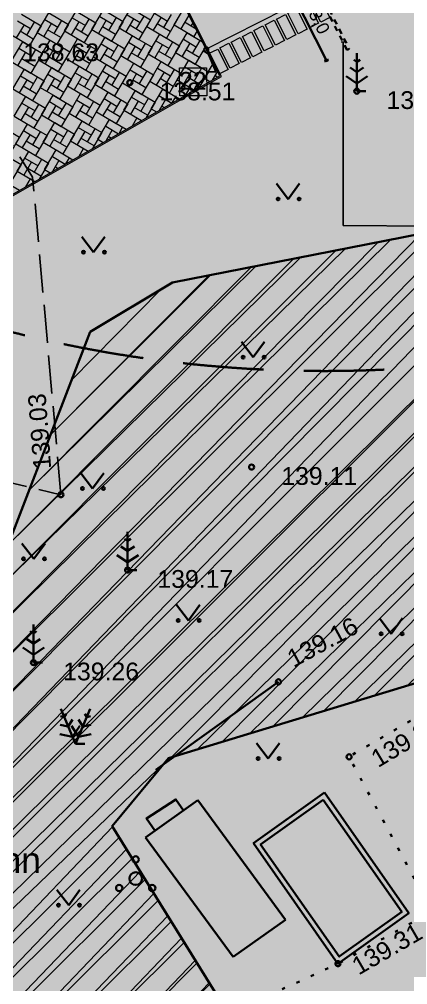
# Model space of a CAD drawing. Header units: millimetres. Extents: x 368386 to 996118, y -334862 to 250838.
# Drawn here: x 792402 to 807716, y -118726 to -80723 of the extents above; entities that cross this region are included whole.
import ezdxf

# ---------------------------------------------------------------- set-up
doc = ezdxf.new("R2010")
doc.units = ezdxf.units.MM
doc.header["$MEASUREMENT"] = 0
for name, pattern in [('Dashed', [423.33333333324, 211.66666666662, -211.66666666662]), ('HIDDEN', [4762.5, 3175, -1587.5]), ('KOLVIK', [625, 125, -500]), ('PINNASTEE', [2000, 1500, -500])]:
    doc.linetypes.add(name, pattern=pattern)
for name, color, linetype, lineweight in [('_ASENDIPLAAN_Pen_No__1', 7, 'Continuous', 13), ('New_       asendi fill_Pen_No__1', 7, 'Continuous', 13), ('New_0_Pen_No__1', 7, 'Continuous', 13), ('New_2D Drafting - General_Pen_No__1', 7, 'Continuous', 13), ('New_2D Drafting - General_Pen_No__6', 5, 'Continuous', 35), ('New__ASENDIPLAAN_Pen_No__1', 7, 'Continuous', 13), ('New__ASENDIPLAAN_Pen_No__101', 252, 'Continuous', 13), ('New_Dimensioning - General_Pen_No__6', 5, 'Continuous', 35), ('New_ei pindi_Pen_No__7', 7, 'Continuous', 35), ('New_HALJASTUS#1_Pen_No__7', 7, 'Continuous', 35), ('New_Kanal_proj_kinnistu_Pen_No__7', 7, 'Continuous', 35), ('New_Kanal_proj_kinnistu_Pen_No__75', 6, 'Continuous', 20), ('New_korgus-EH2000#1_Pen_No__1', 7, 'Continuous', 13), ('New_korgus-EH2000#1_Pen_No__7', 7, 'Continuous', 35), ('New_KUUR_Pen_No__7', 7, 'Continuous', 35), ('New_PUU_Pen_No__7', 7, 'Continuous', 35), ('New_RAJATIS_Pen_No__7', 7, 'Continuous', 35), ('New_TEE#1_Pen_No__7', 7, 'Continuous', 35)]:
    doc.layers.add(name, color=color, linetype=linetype, lineweight=lineweight)
for name, color, linetype, lineweight, true_color in [('New_       asendi fill_Pen_No__149', 7, 'Continuous', 25, 0x186722), ('New__ASENDIPLAAN_Pen_No__102', 7, 'Continuous', 13, 0xcccccc), ('New_TEE#1_Pen_No__162', 7, 'Continuous', 25, 0xaaaaaa)]:
    doc.layers.add(name, color=color, linetype=linetype, lineweight=lineweight, true_color=true_color)
doc.layers.add('New_Dimensioning - General', color=7, linetype='Continuous')
doc.styles.add('GENERATED_STYLE_1', font='')
doc.styles.get('GENERATED_STYLE_1').set_extended_font_data('Arial')
doc.linetypes.add('HEKK', pattern='A,0,[2,TRN_EP_AS-4-01_V01_Abihoone-Asendiplaan1.Shx,S=2300,R=0,X=0,Y=0],-2300,0', length=2300)
doc.dimstyles.new('GENERATED_STYLE__3', dxfattribs={"dimtxt": 500, "dimasz": 95, "dimexe": 0.18, "dimexo": 0.0625, "dimgap": 0, "dimtad": 1, "dimdec": 1, "dimlfac": 0.001, "dimzin": 0, "dimdsep": 46, "dimtxsty": 'GENERATED_STYLE_1', "dimblk": 'ARROWHEAD_2', "dimblk1": 'ARROWHEAD_2', "dimblk2": 'ARROWHEAD_2', "dimcen": 0.09, "dimse1": 1, "dimse2": 1, "dimclrd": 5, "dimclre": 5, "dimclrt": 5, "dimadec": 0, "dimazin": 0, "dimtfac": 1, "dimtdec": 4, "dimtmove": 0, "dimatfit": 3, "dimfxl": 0, "dimtolj": 1, "dimtzin": 0, "dimarcsym": 0})
doc.dimstyles.new('GENERATED_STYLE__4', dxfattribs={"dimtxt": 0.18, "dimasz": 152, "dimexe": 0.18, "dimexo": 0.0625, "dimgap": 0, "dimtad": 0, "dimtih": 1, "dimtoh": 1, "dimdec": 4, "dimzin": 0, "dimdsep": 46, "dimcen": 0.09, "dimadec": 0, "dimazin": 0, "dimtfac": 1, "dimtdec": 4, "dimtmove": 0, "dimatfit": 3, "dimldrblk": 'ARROWHEAD_0', "dimfxl": 0, "dimtolj": 1, "dimtzin": 0, "dimarcsym": 0})
doc.dimstyles.new('GENERATED_STYLE__6', dxfattribs={"dimtxt": 0.18, "dimasz": 364.8, "dimexe": 0.18, "dimexo": 0.0625, "dimgap": 0, "dimtad": 0, "dimtih": 1, "dimtoh": 1, "dimdec": 4, "dimzin": 0, "dimdsep": 46, "dimcen": 0.09, "dimadec": 0, "dimazin": 0, "dimtfac": 1, "dimtdec": 4, "dimtmove": 0, "dimatfit": 3, "dimldrblk": 'ARROWHEAD_1', "dimfxl": 0, "dimtolj": 1, "dimtzin": 0, "dimarcsym": 0})

# ---------------------------------------------------------------- blocks, each defined once
blk = doc.blocks.new('*X1')
at = {"layer": 'New__ASENDIPLAAN_Pen_No__102', "color": 254, "linetype": 'Continuous', "lineweight": 13, "true_color": 0xcccccc}
for p, q in [((792483.3225588086, -80525.39978590742), (793258.3934590863, -80982.85481051923)), ((793105.9084508823, -81241.2117772785), (793563.3634754943, -80466.14087700067)), ((793563.3634754943, -80466.14087700067), (794338.4343757719, -80923.59590161248)), ((794185.949367568, -81181.95286837175), (794643.4043921799, -80406.88196809393)), ((794643.4043921799, -80406.88196809393), (795418.4752924576, -80864.33699270575)), ((795265.9902842537, -81122.69395946502), (795723.4453088656, -80347.62305918719)), ((795723.4453088656, -80347.62305918719), (796498.5162091433, -80805.078083799)), ((796346.0312009393, -81063.43505055827), (796803.4862255513, -80288.36415028044)), ((796651.0012173472, -80546.7211170397), (797167.7151508657, -80851.69113344759)), ((796803.4862255513, -80288.36415028044), (797578.5571258289, -80745.81917489225)), ((797426.072117625, -81004.17614165154), (797883.5271422369, -80229.10524137372)), ((797731.0421340329, -80487.46220813299), (798247.7560675514, -80792.43222454085)), ((798095.2710593475, -81050.78919130014), (798400.2410757554, -80534.0752577816)), ((798506.1130343108, -80944.91723274482), (798928.4852005538, -80229.2875915139)), ((792589.1945173638, -80936.24176087062), (792284.2245009558, -81452.95569438918)), ((792330.8375506046, -80783.75675266668), (792847.5514841231, -81088.72676907455)), ((792695.0664759191, -81347.08373583383), (793000.036492327, -80830.36980231528)), ((793669.2354340495, -80876.98285196387), (793364.2654176415, -81393.69678548243)), ((793410.8784672902, -80724.49784375993), (793927.5924008087, -81029.46786016782)), ((793775.1073926048, -81287.8248269271), (794080.0774090127, -80771.11089340855)), ((794338.4343757719, -80923.59590161248), (793880.97935116, -81698.66680189031)), ((794749.2763507351, -80817.72394305714), (794444.3063343272, -81334.43787657568)), ((794490.9193839759, -80665.23893485319), (795007.6333174944, -80970.20895126107)), ((794855.1483092905, -81228.56591802035), (795160.1183256983, -80711.8519845018)), ((795418.4752924576, -80864.33699270575), (794961.0202678457, -81639.40789298357)), ((795829.3172674208, -80758.46503415039), (795524.3472510128, -81275.17896766895)), ((795570.9603006616, -80605.98002594645), (796087.6742341801, -80910.95004235434)), ((795935.1892259761, -81169.3070091136), (796240.159242384, -80652.59307559507)), ((796498.5162091433, -80805.078083799), (796041.0611845314, -81580.14898407683)), ((796909.3581841065, -80699.20612524365), (796604.3881676985, -81215.9200587622)), ((797015.2301426618, -81110.04810020687), (797320.2001590697, -80593.33416668832)), ((797578.5571258289, -80745.81917489225), (797121.102101217, -81520.89007517009)), ((797989.3991007921, -80639.94721633692), (797684.4290843842, -81156.66114985548)), ((798353.6280261066, -81203.27419950409), (797836.9140925882, -80898.3041830962)), ((798658.5980425146, -80686.56026598554), (798201.1430179027, -81461.63116626335)), ((798506.1130343108, -80944.91723274482), (799281.1839345885, -81402.37225735663)), ((799069.4400174778, -80580.68830743019), (798764.4700010698, -81097.40224094875)), ((799376.6598657971, -81110.36793174206), (798916.955009274, -80839.04527418947)), ((799175.3119760331, -80991.53028239342), (799250.989595959, -80863.3088882651)), ((792025.8675341967, -81300.47068618523), (792800.9384344744, -81757.92571079705)), ((792953.4234426783, -81499.56874403778), (792436.7095091599, -81194.5987276299)), ((793258.3934590863, -80982.85481051923), (792800.9384344744, -81757.92571079705)), ((793105.9084508823, -81241.2117772785), (793880.97935116, -81698.66680189031)), ((794033.464359364, -81440.30983513103), (793516.7504258455, -81135.33981872315)), ((794185.949367568, -81181.95286837175), (794961.0202678457, -81639.40789298357)), ((795113.5052760496, -81381.05092622428), (794596.7913425312, -81076.08090981642)), ((795265.9902842537, -81122.69395946502), (796041.0611845314, -81580.14898407683)), ((796193.5461927353, -81321.79201731755), (795676.8322592169, -81016.82200090967)), ((796346.0312009393, -81063.43505055827), (797121.102101217, -81520.89007517009)), ((797273.587109421, -81262.5331084108), (796756.8731759025, -80957.56309200292)), ((797426.072117625, -81004.17614165154), (798201.1430179027, -81461.63116626335)), ((797485.3310265316, -82084.21705833725), (797942.7860511435, -81309.14615805942)), ((797942.7860511435, -81309.14615805942), (798717.8569514212, -81766.60118267123)), ((798565.3719432174, -82024.95814943052), (799022.8269678293, -81249.88724915269)), ((799022.8269678293, -81249.88724915269), (799629.8764990114, -81608.17428860682)), ((799412.2417936615, -81180.3195366407), (799281.1839345885, -81402.37225735663)), ((792085.1264431032, -82380.51160287095), (792542.5814677151, -81605.44070259311)), ((792542.5814677151, -81605.44070259311), (793317.6523679928, -82062.89572720493)), ((793165.1673597889, -82321.2526939642), (793622.6223844009, -81546.18179368637)), ((793622.6223844009, -81546.18179368637), (794397.6932846785, -82003.6368182982)), ((794245.2082764746, -82261.99378505746), (794702.6633010865, -81486.92288477965)), ((794702.6633010865, -81486.92288477965), (795477.7342013642, -81944.37790939146)), ((795325.2491931603, -82202.73487615073), (795782.7042177722, -81427.6639758729)), ((795630.2192095681, -81686.02094263217), (796146.9331430867, -81990.99095904005)), ((795782.7042177722, -81427.6639758729), (796557.7751180499, -81885.11900048472)), ((796405.2901098459, -82143.47596724397), (796862.745134458, -81368.40506696615)), ((796710.2601262538, -81626.76203372542), (797226.9740597723, -81931.73205013329)), ((796862.745134458, -81368.40506696615), (797637.8160347355, -81825.86009157797)), ((797074.4890515684, -82190.08901689257), (797379.4590679763, -81673.37508337402)), ((797790.3010429395, -81567.50312481869), (798307.014976458, -81872.47314122657)), ((798154.5299682542, -82130.83010798585), (798459.4999846619, -81614.1161744673)), ((799128.6989263844, -81660.7292241159), (798823.7289099764, -82177.44315763445)), ((798870.3419596252, -81508.24421591195), (799387.0558931438, -81813.21423231983)), ((799234.5708849397, -82071.57119907912), (799539.5409013476, -81554.85726556057)), ((792648.4534262703, -82016.28267755632), (792343.4834098623, -82532.99661107488)), ((792390.0964595111, -81863.79766935238), (792906.8103930296, -82168.76768576026)), ((792754.3253848256, -82427.12465251953), (793059.2954012335, -81910.410719001)), ((793317.6523679928, -82062.89572720493), (792860.1973433809, -82837.96662748276)), ((793728.4943429561, -81957.02376864958), (793423.5243265481, -82473.73770216813)), ((793470.1373761968, -81804.53876044563), (793986.8513097153, -82109.50877685352)), ((793834.3663015114, -82367.8657436128), (794139.3363179193, -81851.15181009425)), ((794397.6932846785, -82003.6368182982), (793940.2382600666, -82778.70771857601)), ((794808.5352596417, -81897.76485974285), (794503.5652432338, -82414.47879326141)), ((794550.1782928825, -81745.27985153891), (795066.892226401, -82050.24986794678)), ((794914.4072181971, -82308.60683470606), (795219.3772346049, -81791.89290118753)), ((795477.7342013642, -81944.37790939146), (795020.2791767523, -82719.4488096693)), ((795888.5761763274, -81838.5059508361), (795583.6061599194, -82355.21988435466)), ((795994.4481348827, -82249.34792579933), (796299.4181512906, -81732.63399228078)), ((796557.7751180499, -81885.11900048472), (796100.320093438, -82660.18990076255)), ((796968.6170930131, -81779.24704192935), (796663.6470766051, -82295.96097544792)), ((797332.8460183276, -82342.57402509652), (796816.1320848091, -82037.60400868864)), ((797637.8160347355, -81825.86009157797), (797180.3610101236, -82600.93099185578)), ((797485.3310265316, -82084.21705833725), (798260.4019268093, -82541.67208294907)), ((798048.6580096987, -81719.98813302262), (797743.6879932908, -82236.70206654118)), ((798412.8869350132, -82283.31511618978), (797896.1730014948, -81978.3450997819)), ((798717.8569514212, -81766.60118267123), (798260.4019268093, -82541.67208294907)), ((798565.3719432174, -82024.95814943052), (799340.442843495, -82482.41317404233)), ((799492.927851699, -82224.05620728305), (798976.2139181806, -81919.08619087518)), ((799734.7461890667, -81814.34083339197), (799340.442843495, -82482.41317404233)), ((799645.412859903, -81965.69924052377), (799734.7461890667, -81814.34083339201)), ((799645.412859903, -81965.69924052377), (799883.0931322258, -82105.98064547162)), ((792085.1264431032, -82380.51160287095), (792860.1973433809, -82837.96662748276)), ((793012.6823515848, -82579.60966072348), (792495.9684180664, -82274.6396443156)), ((793165.1673597889, -82321.2526939642), (793940.2382600666, -82778.70771857601)), ((794092.7232682706, -82520.35075181673), (793576.0093347521, -82215.38073540886)), ((794245.2082764746, -82261.99378505746), (795020.2791767523, -82719.4488096693)), ((795172.7641849562, -82461.09184291001), (794656.0502514378, -82156.12182650213)), ((795325.2491931603, -82202.73487615073), (796100.320093438, -82660.18990076255)), ((796252.8051016419, -82401.83293400327), (795736.0911681235, -82096.86291759538)), ((796405.2901098459, -82143.47596724397), (797180.3610101236, -82600.93099185578)), ((796464.5490187525, -83223.5168839297), (796922.0040433645, -82448.44598365187)), ((796922.0040433645, -82448.44598365187), (797697.0749436421, -82905.90100826368)), ((797544.5899354382, -83164.25797502296), (798002.0449600501, -82389.18707474513)), ((798002.0449600501, -82389.18707474513), (798777.1158603278, -82846.64209935696)), ((798624.630852124, -83104.99906611622), (799082.0858767359, -82329.9281658384)), ((799082.0858767359, -82329.9281658384), (799857.1567770136, -82787.38319045021)), ((799704.6717688096, -83045.74015720948), (800057.2505844719, -82448.36213014329)), ((792144.3853520098, -83460.55251955664), (792601.8403766217, -82685.48161927881)), ((792601.8403766217, -82685.48161927881), (793376.9112768994, -83142.93664389063)), ((793224.4262686954, -83401.2936106499), (793681.8812933074, -82626.22271037208)), ((793681.8812933074, -82626.22271037208), (794456.952193585, -83083.6777349839)), ((794304.4671853811, -83342.03470174318), (794761.922209993, -82566.96380146535)), ((794609.437201789, -82825.32076822461), (795126.1511353075, -83130.2907846325)), ((794761.922209993, -82566.96380146535), (795536.9931102707, -83024.41882607716)), ((795384.5081020668, -83282.77579283643), (795841.9631266787, -82507.70489255861)), ((795689.4781184746, -82766.06185931787), (796206.1920519932, -83071.03187572575)), ((795841.9631266787, -82507.70489255861), (796617.0340269564, -82965.15991717043)), ((796053.7070437892, -83329.38884248503), (796358.6770601971, -82812.67490896648)), ((796769.5190351604, -82706.80295041113), (797286.2329686789, -83011.77296681901)), ((797133.747960475, -83270.12993357828), (797438.7179768829, -82753.41600005975)), ((798107.9169186053, -82800.02904970835), (797802.9469021974, -83316.7429832269)), ((797849.5599518461, -82647.5440415044), (798366.2738853646, -82952.51405791228)), ((798213.7888771608, -83210.87102467156), (798518.7588935685, -82694.15709115301)), ((799187.957835291, -82740.7701408016), (798882.987818883, -83257.48407432016)), ((798929.6008685317, -82588.28513259767), (799446.3148020504, -82893.25514900553)), ((799293.8297938464, -83151.61211576482), (799598.7998102542, -82634.89818224628)), ((799857.1567770136, -82787.38319045021), (799485.9417963071, -83416.33666961864)), ((800009.6417852174, -82529.02622369092), (800136.3097654401, -82603.78700233644)), ((800218.5027821744, -82765.37277851882), (800011.1544143859, -83116.68531733984)), ((792707.7123351769, -83096.32359424203), (792402.7423187689, -83613.03752776058)), ((792449.3553684176, -82943.83858603808), (792966.0693019362, -83248.80860244596)), ((792813.5842937322, -83507.16556920524), (793118.5543101401, -82990.4516356867)), ((793376.9112768994, -83142.93664389063), (792919.4562522874, -83918.00754416846)), ((793787.7532518626, -83037.06468533528), (793482.7832354546, -83553.77861885384)), ((793529.3962851033, -82884.57967713135), (794046.1102186218, -83189.54969353921)), ((793893.6252104179, -83447.9066602985), (794198.5952268258, -82931.19272677996)), ((794456.952193585, -83083.6777349839), (793999.4971689731, -83858.74863526171)), ((794867.7941685482, -82977.80577642855), (794562.8241521403, -83494.51970994711)), ((794973.6661271036, -83388.64775139178), (795278.6361435114, -82871.93381787323)), ((795536.9931102707, -83024.41882607716), (795079.5380856588, -83799.489726355)), ((795947.8350852339, -82918.54686752181), (795642.8650688259, -83435.26080104038)), ((796312.0640105484, -83481.87385068896), (795795.35007703, -83176.9038342811)), ((796617.0340269564, -82965.15991717043), (796159.5790023445, -83740.23081744825)), ((796464.5490187525, -83223.5168839297), (797239.6199190302, -83680.97190854151)), ((797027.8760019197, -82859.28795861507), (796722.9059855117, -83376.00189213363)), ((797392.1049272342, -83422.61494178223), (796875.3909937157, -83117.64492537435)), ((797697.0749436421, -82905.90100826368), (797239.6199190302, -83680.97190854151)), ((797544.5899354382, -83164.25797502296), (798319.660835716, -83621.71299963478)), ((798472.1458439198, -83363.3560328755), (797955.4319104014, -83058.38601646762)), ((798777.1158603278, -82846.64209935696), (798319.660835716, -83621.71299963478)), ((798624.630852124, -83104.99906611622), (799316.2082380374, -83513.17533744924)), ((799552.1867606055, -83304.09712396876), (799035.4728270872, -82999.12710756088)), ((799704.6717688096, -83045.74015720948), (799916.4357391642, -83170.72548724292)), ((800216.5494897277, -82999.50056213977), (800115.5137437728, -82939.86819865413)), ((792144.3853520098, -83460.55251955664), (792919.4562522874, -83918.00754416846)), ((793071.9412604914, -83659.65057740918), (792555.227326973, -83354.6805610013)), ((793224.4262686954, -83401.2936106499), (793999.4971689731, -83858.74863526171)), ((794151.9821771771, -83600.39166850245), (793635.2682436586, -83295.42165209456)), ((794304.4671853811, -83342.03470174318), (795079.5380856588, -83799.489726355)), ((795232.0230938627, -83541.13275959571), (794715.3091603443, -83236.16274318783)), ((795384.5081020668, -83282.77579283643), (796159.5790023445, -83740.23081744825)), ((795443.7670109734, -84362.81670952214), (795901.2220355853, -83587.74580924433)), ((795901.2220355853, -83587.74580924433), (796676.292935863, -84045.20083385614)), ((796523.807927659, -84303.55780061541), (796981.262952271, -83528.48690033758)), ((796981.262952271, -83528.48690033758), (797756.3338525486, -83985.9419249494)), ((797603.8488443447, -84244.29889170866), (798061.3038689566, -83469.22799143085)), ((798061.3038689566, -83469.22799143085), (798715.9807369106, -83855.62518765558)), ((798960.7291782281, -83715.98802189752), (799141.3447856423, -83409.9690825241)), ((799141.3447856423, -83409.9690825241), (799316.2082380374, -83513.17533744925)), ((792203.6442609164, -84540.59343624234), (792661.0992855283, -83765.52253596453)), ((792661.0992855283, -83765.52253596453), (793436.170185806, -84222.97756057634)), ((793283.685177602, -84481.33452733562), (793741.140202214, -83706.2636270578)), ((793588.6551940099, -83964.62059381706), (794105.3691275284, -84269.59061022494)), ((793741.140202214, -83706.2636270578), (794516.2111024916, -84163.71865166961)), ((794363.7260942877, -84422.07561842889), (794821.1811188996, -83647.00471815106)), ((794668.6961106956, -83905.36168491033), (795185.4100442141, -84210.33170131821)), ((794821.1811188996, -83647.00471815106), (795596.2520191773, -84104.45974276289)), ((795032.9250360102, -84468.68866807749), (795337.895052418, -83951.97473455894)), ((795748.7370273812, -83846.1027760036), (796265.4509608998, -84151.07279241146)), ((796112.9659526958, -84409.42975917074), (796417.9359691037, -83892.71582565221)), ((797087.1349108262, -83939.3288753008), (796782.1648944182, -84456.04280881934)), ((796828.7779440669, -83786.84386709685), (797345.4918775854, -84091.81388350473)), ((797193.0068693815, -84350.17085026401), (797497.9768857894, -83833.45691674546)), ((797908.8188607526, -83727.58495819011), (798415.8669863472, -84026.85011275872)), ((798167.1758275118, -83880.06996639405), (797910.3039420701, -84315.29072645529)), ((798435.516560149, -84015.63937417639), (798578.017802475, -83774.19800783871)), ((798988.8597774382, -83668.32604928337), (799016.094487474, -83684.40026255242)), ((792766.9712440835, -84176.36451092773), (792462.0012276755, -84693.07844444629)), ((792508.6142773242, -84023.8795027238), (793025.3282108428, -84328.84951913166)), ((792872.8432026388, -84587.20648589094), (793177.8132190467, -84070.4925523724)), ((793436.170185806, -84222.97756057634), (792978.715161194, -84998.04846085416)), ((793847.0121607692, -84117.105602021), (793542.0421443612, -84633.81953553956)), ((793952.8841193245, -84527.94757698422), (794257.8541357324, -84011.23364346568)), ((794516.2111024916, -84163.71865166961), (794058.7560778797, -84938.78955194744)), ((794927.0530774548, -84057.84669311428), (794622.0830610469, -84574.56062663283)), ((795291.2820027693, -84621.17367628143), (794774.5680692509, -84316.20365987356)), ((795596.2520191773, -84104.45974276289), (795138.7969945654, -84879.5306430407)), ((795443.7670109734, -84362.81670952214), (796218.837911251, -84820.27173413397)), ((796007.0939941405, -83998.58778420753), (795702.1239777325, -84515.30171772609)), ((796371.322919455, -84561.91476737469), (795854.6089859366, -84256.94475096681)), ((796676.292935863, -84045.20083385614), (796218.837911251, -84820.27173413397)), ((796523.807927659, -84303.55780061541), (797215.4119840936, -84711.74981317135)), ((797451.3638361407, -84502.65585846794), (796934.6499026222, -84197.68584206006)), ((797756.3338525486, -83985.9419249494), (797385.0913239911, -84614.9420787341)), ((797603.8488443447, -84244.29889170866), (797815.6394852204, -84369.29996296503)), ((798115.7532357838, -84198.07503786188), (798014.6908193079, -84138.42693315333)), ((792203.6442609164, -84540.59343624234), (792978.715161194, -84998.04846085416)), ((793131.200169398, -84739.69149409489), (792614.4862358796, -84434.72147768701)), ((793283.685177602, -84481.33452733562), (794058.7560778797, -84938.78955194744)), ((794211.2410860837, -84680.43258518816), (793694.5271525652, -84375.46256878028)), ((794363.7260942877, -84422.07561842889), (795138.7969945654, -84879.5306430407)), ((794422.9850031943, -85502.11653511459), (794880.4400278062, -84727.04563483677)), ((794880.4400278062, -84727.04563483677), (795655.5109280839, -85184.50065944859)), ((795503.02591988, -85442.85762620786), (795960.4809444919, -84667.78672593003)), ((795960.4809444919, -84667.78672593003), (796615.1844829668, -85054.19966337766)), ((796859.8787059124, -84914.59343101287), (797040.5218611776, -84608.52781702329)), ((797040.5218611776, -84608.52781702329), (797215.4119840936, -84711.74981317134)), ((791640.3172777492, -84904.82236155699), (792415.3881780269, -85362.2773861688)), ((792262.903169823, -85620.63435292807), (792720.3581944349, -84845.56345265024)), ((792567.8731862308, -85103.92041940951), (793084.5871197494, -85408.89043581739)), ((792720.3581944349, -84845.56345265024), (793495.4290947126, -85303.01847726206)), ((793342.9440865086, -85561.37544402132), (793800.3991111206, -84786.30454374349)), ((793647.9141029165, -85044.66151050276), (794164.628036435, -85349.63152691064)), ((793800.3991111206, -84786.30454374349), (794575.4700113982, -85243.75956835532)), ((794012.1430282311, -85607.98849366992), (794317.113044639, -85091.27456015137)), ((794727.9550196022, -84985.40260159604), (795244.6689531207, -85290.37261800391)), ((795092.1839449168, -85548.72958476319), (795397.1539613246, -85032.01565124466)), ((795807.9959362878, -84926.1436926893), (796315.0707324033, -85225.4245884808)), ((796066.3529030471, -85078.62870089323), (795809.4534697543, -85513.89613557063)), ((796334.6660878332, -85214.24478329174), (796477.1948780103, -84972.75674233791)), ((796888.0368529735, -84866.88478378256), (796915.2982335301, -84882.9747382745)), ((792415.3881780269, -85362.2773861688), (791957.933153415, -86137.34828644662)), ((792826.2301529901, -85256.40542761344), (792521.2601365821, -85773.119361132)), ((792932.1021115454, -85667.24740257666), (793237.0721279533, -85150.53346905812)), ((793495.4290947126, -85303.01847726206), (793037.9740701006, -86078.08937753989)), ((793906.2710696758, -85197.14651870671), (793601.3010532678, -85713.86045222526)), ((794270.4999949903, -85760.47350187386), (793753.7860614718, -85455.50348546598)), ((794575.4700113982, -85243.75956835532), (794118.0149867863, -86018.83046863314)), ((794422.9850031943, -85502.11653511459), (795114.6157301497, -85910.32428889343)), ((794986.3119863614, -85137.88760979997), (794681.3419699535, -85654.60154331854)), ((795350.5409116759, -85701.21459296714), (794833.8269781575, -85396.24457655926)), ((795655.5109280839, -85184.50065944859), (795284.2408516754, -85813.54748784943)), ((795503.02591988, -85442.85762620786), (795714.8432312766, -85567.87443868711)), ((796014.95698184, -85396.64951358395), (795913.8678948432, -85336.98566765251)), ((792262.903169823, -85620.63435292807), (793037.9740701006, -86078.08937753989)), ((793190.4590783046, -85819.7324107806), (792673.7451447862, -85514.76239437272)), ((793342.9440865086, -85561.37544402132), (794118.0149867863, -86018.83046863314)), ((793402.2029954151, -86641.41636070704), (793859.6580200271, -85866.34546042922)), ((793859.6580200271, -85866.34546042922), (794514.3882290229, -86252.77413909977)), ((794759.0282335964, -86113.1988401283), (794939.6989367127, -85807.08655152247)), ((794939.6989367127, -85807.08655152247), (795114.6157301497, -85910.32428889345)), ((791699.5761866558, -85984.86327824269), (792474.6470869335, -86442.3183028545)), ((792322.1620787295, -86700.67526961377), (792779.6171033414, -85925.60436933594)), ((792627.1320951373, -86183.9613360952), (793143.8460286559, -86488.93135250309)), ((792779.6171033414, -85925.60436933594), (793554.6880036191, -86383.05939394775)), ((792991.3610204519, -86747.28831926237), (793296.3310368598, -86230.57438574382)), ((793707.173011823, -86124.70242718849), (794214.2744784595, -86423.99906420292)), ((794233.8156155174, -86412.85019240718), (794376.3719535455, -86171.31547683709)), ((794787.2139285087, -86065.44351828174), (794814.5019795863, -86081.54921399661)), ((792474.6470869335, -86442.3183028545), (792017.1920623216, -87217.38920313233)), ((792885.4890618966, -86336.44634429915), (792580.5190454886, -86853.1602778177)), ((793249.7179872111, -86899.7733274663), (792733.0040536927, -86594.80331105842)), ((793554.6880036191, -86383.05939394775), (793183.3903793595, -87012.1528969649)), ((793402.2029954151, -86641.41636070704), (793614.0469773327, -86766.44891440922)), ((793965.5299785823, -86277.18743539242), (793708.6029974383, -86712.50154468608)), ((793914.160727896, -86595.22398930606), (793813.0449703783, -86535.5444021517)), ((792322.1620787295, -86700.67526961377), (793013.8194762059, -87108.89876461553)), ((792658.1777612807, -87311.80424924365), (792838.876012248, -87005.64528602167)), ((792838.876012248, -87005.64528602167), (793013.8194762059, -87108.89876461551)), ((791758.8350955624, -87064.9041949284), (792413.5919750792, -87451.3486148218)), ((792686.3910040439, -87264.00225278092), (792713.7057256424, -87280.12368971869))]:
    blk.add_line(p, q, dxfattribs=at)
blk = doc.blocks.new('*D17')
at = {"layer": 'New_Dimensioning - General_Pen_No__6', "color": 5, "linetype": 'Continuous', "lineweight": 35}
for p, q in [((803069.5799911062, -79715.1613018548), (803236.7018573685, -79630.15229164394)), ((803225.2081970064, -79676.48306317457), (803081.0736514681, -79668.83053032417)), ((803125.4279869086, -79618.17506834787), (803153.1409242373, -79672.65679674936)), ((803153.1409242373, -79672.65679674936), (804513.285087611, -82346.60665694512)), ((804429.7241544798, -82389.11116205055), (804596.8460207421, -82304.1021518397)), ((804441.2178148418, -82342.78039051993), (804585.3523603801, -82350.43292337033)), ((804513.285087611, -82346.60665694512), (804540.9980249397, -82401.08838534661))]:
    blk.add_line(p, q, dxfattribs=at)
at = {"layer": 'New_Dimensioning - General_Pen_No__6', "color": 5, "lineweight": 35, "insert": (803706.793554733, -80540.53492739052), "char_height": 500, "attachment_point": 7, "rotation": 296.9608381424601, "style": 'GENERATED_STYLE_1'}
blk.add_mtext('\\A1;{\\pql;\\fArial|b0|i0|c0|p34;3,0}', dxfattribs=at)
blk = doc.blocks.new('ARROWHEAD_2')
at = {"color": 0, "linetype": 'Continuous', "lineweight": 0}
for p, q in [((0, 0), (-1, 0)), ((-0.3781315, -0.655), (0.3781315, 0.655))]:
    blk.add_line(p, q, dxfattribs=at)
blk = doc.blocks.new('ARROWHEAD_0')
at = {"color": 0, "linetype": 'Continuous', "lineweight": 0}
for p, q in [((0, 0), (-1, 0)), ((0, -0.5), (0, 0.5))]:
    blk.add_line(p, q, dxfattribs=at)
blk = doc.blocks.new('ARROWHEAD_1')
at = {"color": 0, "linetype": 'Continuous', "lineweight": 0}
blk.add_line((0, 0), (-1, 0), dxfattribs=at)
blk.add_circle((0, 0), 0.25, dxfattribs=at)

msp = doc.modelspace()

# ---------------------------------------------------------------- hatches: boundary and pattern name
at = {"layer": 'New_       asendi fill_Pen_No__149', "linetype": 'Continuous', "lineweight": 0, "true_color": 0x061908}
h = msp.add_hatch(color=98, dxfattribs=at)
h.paths.add_polyline_path([(802345.6257092145, -38322.05182827363), (677945.6257091912, -100972.0518277148), (697685.6257091819, -113562.0518284972), (725141.8797725517, -157386.0399905721), (747105.6257092238, -214022.0518284599), (773035.6257092752, -233162.0518281246), (849485.6257092285, -225922.0518279011), (847735.6257092286, -145332.0518280502)])
h.paths.add_polyline_path([(757638.7082695107, -147399.2778626392, -0.0006564119768535498), (757597.248581513, -147430.1463600797)], flags=0)
h.paths.add_polyline_path([(781623.1830728371, -112523.2600048446, 0.0599555899640497), (781750.4009111881, -112778.3101978391, 0.7851663409812334), (783932.82217312, -111999.1406781342, 0.05995558996405283), (783869.7476740469, -111721.1899866295, 0.9999999999999997)], flags=0)
at = {"layer": 'New__ASENDIPLAAN_Pen_No__101', "linetype": 'Continuous', "lineweight": 13}
msp.add_hatch(color=252, dxfattribs=at).paths.add_polyline_path([(800908.196239158, -73851.7638147826), (803925.9027560671, -79784.36723748199), (799775.9325730436, -81895.31097903907), (796758.2260561347, -75962.70755633959)])
at = {"layer": 'New_Kanal_proj_kinnistu_Pen_No__75', "linetype": 'Continuous', "lineweight": 20}
h = msp.add_hatch(dxfattribs=at)
h.set_pattern_fill('JIS_LC_20_0001', color=6, style=0, pattern_type=2)
h.set_pattern_definition([(45, (-640525210.1040568, -6432847529.913312), (-707.1067811865477, 707.1067811865477), []), (45, (-640525190.1040568, -6432847529.913312), (-707.1067811865477, 707.1067811865477), [])])
h.paths.add_polyline_path([(828012.823012828, -100795.2954084734), (812637.8626403707, -71463.95242634512), (808033.9408392861, -74275.3324718336), (813845.9541281295, -88063.57640727708), (798437.4965517159, -91084.89229671011), (795197.261066463, -93029.41064956883), (790915.0717092521, -104103.9324053685), (789203.4379178035, -112199.5449108193), (790458.6368200212, -117957.6920545782), (786065.4406620265, -119325.9644950862), (782984.4943176099, -116817.4638846079), (771003.0498918454, -120067.1117822761), (769576.6903702711, -111344.3741244386), (766723.963441847, -112028.5110264207), (762728.9171956322, -108258.7016564916), (745099.0777096554, -100277.1112858439), (743276.9772676361, -100858.1137466366), (742307.0526352926, -103423.6247423227), (742763.4875245235, -104962.931066298), (745673.2693069457, -105076.9545654888), (747955.4476956214, -106502.2373912046), (755087.2610741603, -114141.759993055), (758399.6164812084, -125902.6605547527), (762792.812639203, -128069.0920320461), (765417.320151751, -131375.7503158535), (771921.5340791811, -133143.1022747541), (774032.5518486166, -130463.5691433335), (777341.7097235174, -126244.7283244813), (786926.8660527264, -125674.61492169), (800512.552927768, -119666.0535507957), (796062.3019156588, -112482.623581321), (798287.4293930904, -109803.0890864442)])

# ---------------------------------------------------------------- linework, layer by layer
at = {"layer": '_ASENDIPLAAN_Pen_No__1', "color": 7, "linetype": 'Continuous', "lineweight": 13, "flags": 128}
msp.add_lwpolyline([(798719.4734754998, -82637.73401745353), (799781.839898422, -82629.182460002), (799790.694107533, -83729.14752651358), (798728.3276846107, -83737.69908396513)], close=True, dxfattribs=at)
at = {"layer": 'New_       asendi fill_Pen_No__1', "color": 7, "linetype": 'Continuous', "lineweight": 13, "flags": 128}
for points in [[(803788.5587933891, -80079.0038700823), (804196.6761383618, -80881.33387857594), (803840.1495467051, -81062.68654450974), (803432.0322017322, -80260.35653601597)], [(804234.2170329596, -79852.31303766504), (804642.3343779324, -80654.64304615869), (804285.8077862755, -80835.99571209258), (803877.6904413025, -80033.66570359883)], [(802897.2423142479, -80532.38553491683), (803305.3596592204, -81334.71554341046), (802948.8330675638, -81516.06820934414), (802540.7157225908, -80713.7382008505)], [(803342.9005538182, -80305.69470249956), (803751.0178987912, -81108.02471099321), (803394.4913071343, -81289.3773769271), (802986.3739621612, -80487.04736843324)], [(802451.584074677, -80759.07636733397), (802859.7014196499, -81561.40637582762), (802503.174827993, -81742.75904176151), (802095.0574830199, -80940.42903326776)], [(801560.267595536, -81212.45803216861), (801968.3849405086, -82014.78804066226), (801611.8583488519, -82196.14070659604), (801203.7410038789, -81393.81069810229)], [(802005.9258351064, -80985.76719975135), (802414.0431800792, -81788.09720824499), (802057.5165884224, -81969.44987417888), (801649.3992434492, -81167.11986568513)], [(800668.9511163947, -81665.83969700313), (801077.0684613673, -82468.16970549678), (800720.5418697105, -82649.52237143044), (800312.4245247376, -81847.19236293681)], [(801114.609355965, -81439.14886458588), (801522.7267009381, -82241.47887307951), (801166.200109281, -82422.83153901341), (800758.0827643081, -81620.50153051954)], [(800223.2928768237, -81892.53052942028), (800631.4102217967, -82694.86053791392), (800274.8836301398, -82876.21320384783), (799866.7662851667, -82073.88319535406)]]:
    msp.add_lwpolyline(points, close=True, dxfattribs=at)
at = {"layer": 'New_2D Drafting - General_Pen_No__1', "color": 7, "linetype": 'Continuous', "lineweight": 13}
for p, q in [((800375.4478234503, -82968.90216251377), (797845.5683384, -77990.06566465995)), ((787205.4084951234, -90480.35088210384), (800375.4478234503, -82968.90216251377))]:
    msp.add_line(p, q, dxfattribs=at)
at = {"layer": 'New_2D Drafting - General_Pen_No__6', "color": 5, "linetype": 'Dashed', "lineweight": 35}
for p, q in [((805322.4971462779, -81934.98896922711), (803962.341680678, -79261.01688963149)), ((804051.4846421414, -79215.70097166102), (805411.6288055152, -81889.65083185668)), ((805411.6288055152, -81889.65083185668), (805322.4971462779, -81934.98896922711))]:
    msp.add_line(p, q, dxfattribs=at)
at = {"layer": 'New__ASENDIPLAAN_Pen_No__1', "color": 7, "linetype": 'Continuous', "lineweight": 13, "flags": 128}
msp.add_lwpolyline([(800908.196239158, -73851.7638147826), (803925.9027560671, -79784.36723748199), (799775.9325730436, -81895.31097903907), (796758.2260561347, -75962.70755633959)], close=True, dxfattribs=at)
msp.add_lwpolyline([(781155.3428645998, -76138.3267208845, -0.2371756086258266), (781233.1770588203, -78831.73599834763), (779484.9796318287, -82575.64289118044), (781568.6348401282, -83548.5946173198), (782493.7612791036, -83979.63543276033), (787931.2526240238, -86523.11361125432), (786286.8679666797, -90052.37654900264), (787149.8738774549, -90454.4757135897), (800310.368210732, -82945.97384619598), (797801.0025096994, -78012.7347385766), (796282.1756759788, -75026.82507059892), (790933.6149555712, -78078.35772127617, -0.4178513852653455), (785452.7726149445, -76543.00922903566), (784291.1540398939, -74447.00461950175)], format="xyb", close=True, dxfattribs=at)
at = {"layer": 'New_ei pindi_Pen_No__7', "color": 7, "linetype": 'HIDDEN', "lineweight": 35}
msp.add_circle((804441.0361594596, -44567.67403289028), 50000, dxfattribs=at)
at = {"layer": 'New_HALJASTUS#1_Pen_No__7', "color": 7, "linetype": 'Continuous', "lineweight": 35}
for p, q in [((802539.971042013, -87190.1437626342), (803003.3758216847, -87796.85004755209)), ((803003.3758216847, -87796.85004755209), (803448.9573406132, -87190.1437626342)), ((794868.8641897712, -89288.22426918248), (795332.2689694429, -89894.93055410037)), ((795332.2689694429, -89894.93055410037), (795777.8504883714, -89288.22426918248)), ((801163.1057103474, -93418.82026802102), (801626.5104900191, -94025.52655293891)), ((801626.5104900191, -94025.52655293891), (802072.0920089476, -93418.82026802102)), ((794826.4567208786, -98583.54163124511), (795289.8615005503, -99190.247916163)), ((795289.8615005503, -99190.247916163), (795735.4430194788, -98583.54163124511)), ((792508.5236200208, -101352.1871832321), (792971.9283996925, -101958.89346815)), ((792971.9283996925, -101958.89346815), (793417.509918621, -101352.1871832321)), ((798606.070092235, -103778.0927694524), (799069.4748719067, -104384.7990543703)), ((799069.4748719067, -104384.7990543703), (799515.0563908352, -103778.0927694524)), ((806605.0020243817, -104302.6128956238), (807068.4068040533, -104909.3191805417)), ((807068.4068040533, -104909.3191805417), (807513.9883229819, -104302.6128956238)), ((801753.1908521738, -109219.9890832538), (802216.5956318455, -109826.6953681717)), ((802216.5956318455, -109826.6953681717), (802662.177150774, -109219.9890832538)), ((793885.3889513372, -114989.7104823152), (794348.7937310089, -115596.4167672331)), ((794348.7937310089, -115596.4167672331), (794794.3752499374, -114989.7104823152))]:
    msp.add_line(p, q, dxfattribs=at)
at = {"layer": 'New_HALJASTUS#1_Pen_No__7', "color": 7, "linetype": 'KOLVIK', "lineweight": 35, "flags": 128}
msp.add_lwpolyline([(727624.6257091949, -155333.051828214), (750207.6257091791, -150802.0518277893), (757265.6257092564, -147705.0518277223), (770554.6257092461, -136355.0518280948), (777349.6257091716, -133529.0518277446), (781463.6257092312, -130246.0518279235), (793458.6257092266, -123169.0518283407), (804966.6257092573, -117898.0518286238), (808673.4936755926, -115841.5399096097), (805401.6257091968, -109757.0518278638), (809824.6257092648, -107170.0518285046), (812831.625709248, -102597.0518277148), (819997.6257092163, -100451.051827998), (827966.8952109602, -112692.0670555095)], dxfattribs=at)
at = {"layer": 'New_HALJASTUS#1_Pen_No__7', "color": 7, "linetype": 'HEKK', "lineweight": 35, "flags": 128}
msp.add_lwpolyline([(802617.6257092117, -106804.0518281172), (797784.6257092275, -110269.0518279682)], dxfattribs=at)
at = {"layer": 'New_HALJASTUS#1_Pen_No__7', "color": 7, "linetype": 'Continuous', "lineweight": 35}
for centre, radius in [((802602.3524547305, -87796.85004755209), 55.00591521184057), ((803431.1340798701, -87796.85004755209), 55.00591521184057), ((794931.2456024888, -89894.93055410037), 55.00591521184057), ((795760.0272276283, -89894.93055410037), 55.00591521184057), ((801225.4871230649, -94025.52655293891), 55.00591521184057), ((802054.2687482045, -94025.52655293891), 55.00591521184057), ((794888.8381335961, -99190.247916163), 55.00591521184057), ((795717.6197587356, -99190.247916163), 55.00591521184057), ((792570.9050327383, -101958.89346815), 55.00591521184057), ((793399.6866578779, -101958.89346815), 55.00591521184057), ((798668.4515049525, -104384.7990543703), 55.00591521184057), ((799497.233130092, -104384.7990543703), 55.00591521184057), ((806667.3834370992, -104909.3191805417), 55.00591521184057), ((807496.1650622387, -104909.3191805417), 55.00591521184057), ((801815.5722648914, -109826.6953681717), 55.00591521184057), ((802644.3538900309, -109826.6953681717), 55.00591521184057), ((796991.6566961289, -113796.3826763565), 125), ((796991.6566961289, -114546.3826763565), 250), ((796341.6566961056, -114921.3826763565), 125), ((797641.6566961522, -114921.3826763565), 125), ((793947.7703640547, -115596.4167672331), 55.00591521184057), ((794776.5519891942, -115596.4167672331), 55.00591521184057)]:
    msp.add_circle(centre, radius, dxfattribs=at)
at = {"layer": 'New_Kanal_proj_kinnistu_Pen_No__7', "color": 7, "linetype": 'Continuous', "lineweight": 35, "flags": 128}
for points in [[(758399.6164812084, -125902.6605547527), (755087.2610741603, -114141.759993055), (747955.4476956214, -106502.2373912046), (745673.2693069457, -105076.9545654888), (742763.4875245235, -104962.931066298), (742307.0526352926, -103423.6247423227), (743276.9772676361, -100858.1137466366), (745099.0777096554, -100277.1112858439), (762728.9171956322, -108258.7016564916), (766723.963441847, -112028.5110264207), (769576.6903702711, -111344.3741244386), (771003.0498918454, -120067.1117822761), (782984.4943176099, -116817.4638846079), (786065.4406620265, -119325.9644950862), (790458.6368200212, -117957.6920545782), (789203.4379178035, -112199.5449108193), (790915.0717092521, -104103.9324053685), (795197.261066463, -93029.41064956883), (798437.4965517159, -91084.89229671011), (813845.9541281295, -88063.57640727708)], [(828012.823012828, -100795.2954084734), (798287.4293930904, -109803.0890864442), (796062.3019156588, -112482.623581321), (800512.552927768, -119666.0535507957)]]:
    msp.add_lwpolyline(points, dxfattribs=at)
at = {"layer": 'New_Kanal_proj_kinnistu_Pen_No__75', "color": 6, "linetype": 'Continuous', "lineweight": 20, "flags": 128}
for points in [[(758399.6164812084, -125902.6605547527), (755087.2610741603, -114141.759993055), (747955.4476956214, -106502.2373912046), (745673.2693069457, -105076.9545654888), (742763.4875245235, -104962.931066298), (742307.0526352926, -103423.6247423227), (743276.9772676361, -100858.1137466366), (745099.0777096554, -100277.1112858439), (762728.9171956322, -108258.7016564916), (766723.963441847, -112028.5110264207), (769576.6903702711, -111344.3741244386), (771003.0498918454, -120067.1117822761), (782984.4943176099, -116817.4638846079), (786065.4406620265, -119325.9644950862), (790458.6368200212, -117957.6920545782), (789203.4379178035, -112199.5449108193), (790915.0717092521, -104103.9324053685), (795197.261066463, -93029.41064956883), (798437.4965517159, -91084.89229671011), (813845.9541281295, -88063.57640727708)], [(828012.823012828, -100795.2954084734), (798287.4293930904, -109803.0890864442), (796062.3019156588, -112482.623581321), (800512.552927768, -119666.0535507957)]]:
    msp.add_lwpolyline(points, dxfattribs=at)
at = {"layer": 'New_korgus-EH2000#1_Pen_No__7', "color": 7, "linetype": 'Continuous', "lineweight": 35}
for centre in [(796759.6257092042, -83214.05182826618), (805710.6257092052, -83553.05182795326), (801560.6257091819, -98351.05182837049), (794045.6257091679, -99439.05182789365), (796674.6257092415, -102403.051828512), (792961.6257092527, -106046.0518277372), (802617.6257092117, -106804.0518281172), (805401.6257091968, -109757.0518278638), (804966.6257092573, -117898.0518286238)]:
    msp.add_circle(centre, 99.99999997671694, dxfattribs=at)
at = {"layer": 'New_KUUR_Pen_No__7', "color": 7, "linetype": 'Continuous', "lineweight": 35, "flags": 128}
for points in [[(797377.625709221, -112925.0518283928), (799444.6257092601, -111465.0518284301)], [(799444.6257092601, -111465.0518284301), (802896.6257093085, -116168.0518281768)], [(797377.625709221, -112925.0518283928), (800829.6257092694, -117628.0518281395)], [(800829.6257092694, -117628.0518281395), (802896.6257093085, -116168.0518281768)]]:
    msp.add_lwpolyline(points, dxfattribs=at)
at = {"layer": 'New_PUU_Pen_No__7', "color": 7, "linetype": 'Continuous', "lineweight": 35}
for p, q in [((805710.6257092052, -82053.05182795326), (805710.6257092052, -83553.05182795326)), ((805710.6257092052, -82403.05182758073), (805586.2074450667, -82320.10631869832)), ((805835.0439733437, -82320.10631869832), (805710.6257092052, -82403.05182758073)), ((805710.6257092052, -82803.05182795326), (805444.0151432606, -82625.31145057926)), ((805977.2362751497, -82625.31145057926), (805710.6257092052, -82803.05182795326)), ((805286.3616404899, -82963.70289336244), (805710.6257092052, -83246.54560583929)), ((805710.6257092052, -83246.54560583929), (806134.8897779204, -82963.70289336244)), ((806070.6257091912, -83553.05182795326), (805710.6257092052, -83553.05182795326)), ((796674.6257092415, -100903.051828512), (796674.6257092415, -102403.051828512)), ((796674.6257092415, -101253.0518281395), (796550.207445103, -101170.1063192571)), ((796799.04397338, -101170.1063192571), (796674.6257092415, -101253.0518281395)), ((796250.3616405262, -101813.7028939212), (796674.6257092415, -102096.5456063981)), ((796674.6257092415, -101653.051828512), (796408.0151432969, -101475.3114511381)), ((796941.2362751861, -101475.3114511381), (796674.6257092415, -101653.051828512)), ((796674.6257092415, -102096.5456063981), (797098.8897779568, -101813.7028939212)), ((797034.6257092275, -102403.051828512), (796674.6257092415, -102403.051828512)), ((792961.6257092527, -104896.0518273647), (792837.2074451142, -104813.1063184823)), ((792961.6257092527, -104546.0518277372), (792961.6257092527, -106046.0518277372)), ((793086.0439733912, -104813.1063184823), (792961.6257092527, -104896.0518273647)), ((792961.6257092527, -105296.0518277372), (792695.0151433081, -105118.3114503632)), ((793228.2362751972, -105118.3114503632), (792961.6257092527, -105296.0518277372)), ((792537.3616405374, -105456.7028931464), (792961.6257092527, -105739.5456056232)), ((792961.6257092527, -105739.5456056232), (793385.8897779679, -105456.7028931464)), ((793321.6257092387, -106046.0518277372), (792961.6257092527, -106046.0518277372)), ((794038.2830675768, -107865.707063594), (794620.6257092378, -109248.0518282513)), ((795202.9683508987, -107865.707063594), (794620.6257092378, -109248.0518282513)), ((794174.1630173598, -108188.2541752542), (794027.3019220291, -108160.1173556531)), ((794256.6205033178, -108063.5119411285), (794174.1630173598, -108188.2541752542)), ((794506.1490011245, -108289.574658976), (794329.4543884073, -108556.8794463883)), ((794911.7970300682, -108556.8794463883), (794735.102417351, -108289.574658976)), ((795067.0884011157, -108188.2541752542), (794984.6309151577, -108063.5119411285)), ((795213.9494964464, -108160.1173556531), (795067.0884011157, -108188.2541752542)), ((794329.4543884073, -108556.8794463883), (794014.7520412535, -108496.5862599323)), ((794458.4415767419, -108540.218179592), (794739.620138014, -108965.5869803513)), ((794501.631280578, -108965.5869803513), (794782.8098417337, -108540.218179592)), ((795226.499377222, -108496.5862599323), (794911.7970300682, -108556.8794463883)), ((794000.8375562571, -108869.6409245143), (794501.631280578, -108965.5869803513)), ((794739.620138014, -108965.5869803513), (795240.4138622184, -108869.6409245143)), ((794980.6257092238, -109248.0518282513), (794620.6257092378, -109248.0518282513))]:
    msp.add_line(p, q, dxfattribs=at)
at = {"layer": 'New_RAJATIS_Pen_No__7', "color": 7, "linetype": 'Continuous', "lineweight": 35, "flags": 128}
for points in [[(804428.6257091986, -111164.0518284524), (807757.6257092257, -115909.0518285642), (804966.6257092573, -117898.0518286238), (801637.6257092303, -113153.051828512)], [(804380.6177138428, -111443.855083094), (807479.8792893377, -115861.3967397372), (805014.6337046132, -117618.2485739822), (801915.3721291183, -113200.7069173391)]]:
    msp.add_lwpolyline(points, close=True, dxfattribs=at)
at = {"layer": 'New_TEE#1_Pen_No__162', "color": 253, "linetype": 'PINNASTEE', "lineweight": 25, "true_color": 0xaaaaaa, "flags": 128}
msp.add_lwpolyline([(794045.6257091679, -99439.05182789365), (792927.6257092676, -86931.051828445), (787942.6257092815, -79094.05182815442), (775725.6257092191, -64608.05182858655), (766962.6257091837, -61354.0518279309), (756948.6257092173, -63398.05182862381), (746010.6257092517, -68983.05182858655), (731032.6257092489, -76593.05182799051), (718023.6257091707, -83834.05182837794), (709565.6257091865, -93385.05182835559), (711080.6257092005, -94383.05182895908), (718886.6257091828, -85752.0518279756), (732061.6257092294, -78226.05182837049), (745894.6257092135, -71247.05182808737), (757719.625709167, -65248.05182825128), (766558.6257092033, -63378.05182813952), (774741.6257092806, -66781.05182807246), (784795.6257091679, -78987.05182831088), (791230.6257092238, -88015.05182824383), (791250.6257092424, -98776.05182818422)], close=True, dxfattribs=at)
at = {"layer": 'New_TEE#1_Pen_No__7', "color": 7, "linetype": 'Continuous', "lineweight": 35, "flags": 128}
msp.add_lwpolyline([(797752.0447741805, -112660.5855315114), (797412.6257092536, -112180.0518282811), (798577.6257091744, -111432.0518286089), (798881.7572194927, -111862.6270559738)], dxfattribs=at)

# ---------------------------------------------------------------- block references
at = {"layer": 'New__ASENDIPLAAN_Pen_No__102', "color": 254, "linetype": 'Continuous', "lineweight": 13, "true_color": 0xcccccc}
msp.add_blockref('*X1', (0, 0), dxfattribs=at)

# ---------------------------------------------------------------- texts
at = {"layer": '_ASENDIPLAAN_Pen_No__1', "color": 7, "linetype": 'Continuous', "lineweight": 13, "insert": (799783.1277825616, -82789.17727665068), "char_height": 700.0000000000002, "attachment_point": 3, "rotation": 0.4611945159173785, "style": 'GENERATED_STYLE_1'}
msp.add_mtext('\\A1;{\\pqr;\\fArial|b0|i0|c0|p34;2\\fArial|b0|i0|c0|p34;2}', dxfattribs=at)
at = {"layer": 'New__ASENDIPLAAN_Pen_No__1', "color": 7, "linetype": 'Continuous', "lineweight": 13, "insert": (793256.2008990761, -113833.3489877573), "char_height": 1000, "attachment_point": 6, "style": 'GENERATED_STYLE_1'}
msp.add_mtext('\\A1;{\\pqr;\\fArial|b0|i0|c0|p34;Kümblustünn}', dxfattribs=at)
at = {"layer": 'New_korgus-EH2000#1_Pen_No__1', "color": 7, "linetype": 'Continuous', "lineweight": 13, "char_height": 700.0000000000001, "attachment_point": 1, "style": 'GENERATED_STYLE_1'}
for s, insert in [('\\A1;{\\pql;\\fArial|b0|i0|c0|p34; 138.63 }', (792284.6257092275, -81672.05182775209)), ('\\A1;{\\pql;\\fArial|b0|i0|c0|p34; 138.51 }', (797659.6257092275, -83214.05182811717)), ('\\A1;{\\pql;\\fArial|b0|i0|c0|p34; 138.54 }', (806610.6257092285, -83553.05182780424)), ('\\A1;{\\pql;\\fArial|b0|i0|c0|p34; 139.11 }', (802460.6257092052, -98351.05182822148)), ('\\A1;{\\pql;\\fArial|b0|i0|c0|p34; 139.17 }', (797574.6257092648, -102403.051828363)), ('\\A1;{\\pql;\\fArial|b0|i0|c0|p34; 139.26 }', (793861.625709276, -106046.0518275882))]:
    msp.add_mtext(s, dxfattribs=dict(at, insert=insert))
for s, insert, rotation in [('\\A1;{\\pql;\\fArial|b0|i0|c0|p34; 139.03 }', (792982.5041301125, -98734.56493730223), 94.27454457929969), ('\\A1;{\\pql;\\fArial|b0|i0|c0|p34; 139.16 }', (802639.3648758045, -105771.8050952877), 28.50651067725103), ('\\A1;{\\pql;\\fArial|b0|i0|c0|p34; 139.30 }', (805952.3698363971, -109739.8882538451), 30.890012106985015), ('\\A1;{\\pql;\\fArial|b0|i0|c0|p34; 139.31 }', (805195.2957249134, -117898.3446023639), 30.088388966655653)]:
    msp.add_mtext(s, dxfattribs=dict(at, insert=insert, rotation=rotation))

# ---------------------------------------------------------------- dimensions: what is measured, and where the dimension line sits
at = {"layer": 'New_Dimensioning - General', "color": 5, "linetype": 'Continuous', "lineweight": 35}
dim = msp.add_linear_dim(base=(804513.285087611, -82346.60665694509), p1=(804051.4846421414, -79215.70097166102), p2=(805411.6288055152, -81889.65083185668), angle=296.9608381424601, dimstyle='GENERATED_STYLE__3', dxfattribs=at)
dim.commit()
dim.dimension.update_dxf_attribs({"geometry": '*D17', "text_midpoint": (804137.6454196757, -80836.14791817183), "dimtype": 160, "text_rotation": 296.9608381424601})

# ---------------------------------------------------------------- leaders
at = {"layer": '_ASENDIPLAAN_Pen_No__1', "color": 7, "linetype": 'Continuous', "lineweight": 13, "annotation_type": 0, "has_hookline": 1, "hookline_direction": 1, "text_width": 1005.9, "horizontal_direction": (0.9999676040542158, 0.008049275872471687, 0)}
msp.add_leader([(799775.9325730436, -81895.31097903907), (800147.9159645205, -82786.2409008124), (799783.1277825616, -82789.17727665068)], dimstyle='GENERATED_STYLE__6', dxfattribs=at)
at = {"layer": 'New_0_Pen_No__1', "color": 7, "linetype": 'Continuous', "lineweight": 13, "annotation_type": 0, "has_hookline": 1, "hookline_direction": 0, "text_width": 19052, "horizontal_direction": (0.999858042454413, 0.01684918215312534, 0)}
msp.add_leader([(805165.614388142, -81626.5682587751), (805165.614388142, -88839.35083414894), (808594.1084756103, -88860.55580867869)], dimstyle='GENERATED_STYLE__4', dxfattribs=at)
at = {"layer": 'New__ASENDIPLAAN_Pen_No__1', "color": 7, "linetype": 'Continuous', "lineweight": 13, "annotation_type": 0, "has_hookline": 1, "hookline_direction": 0, "text_width": 7948.000000000001}
msp.add_leader([(782860.5626405685, -113882.8122023734), (782861.4951061303, -113833.3489877573), (785308.2008990761, -113833.3489877573)], dimstyle='GENERATED_STYLE__4', dxfattribs=at)

doc.saveas('drawing.dxf')
